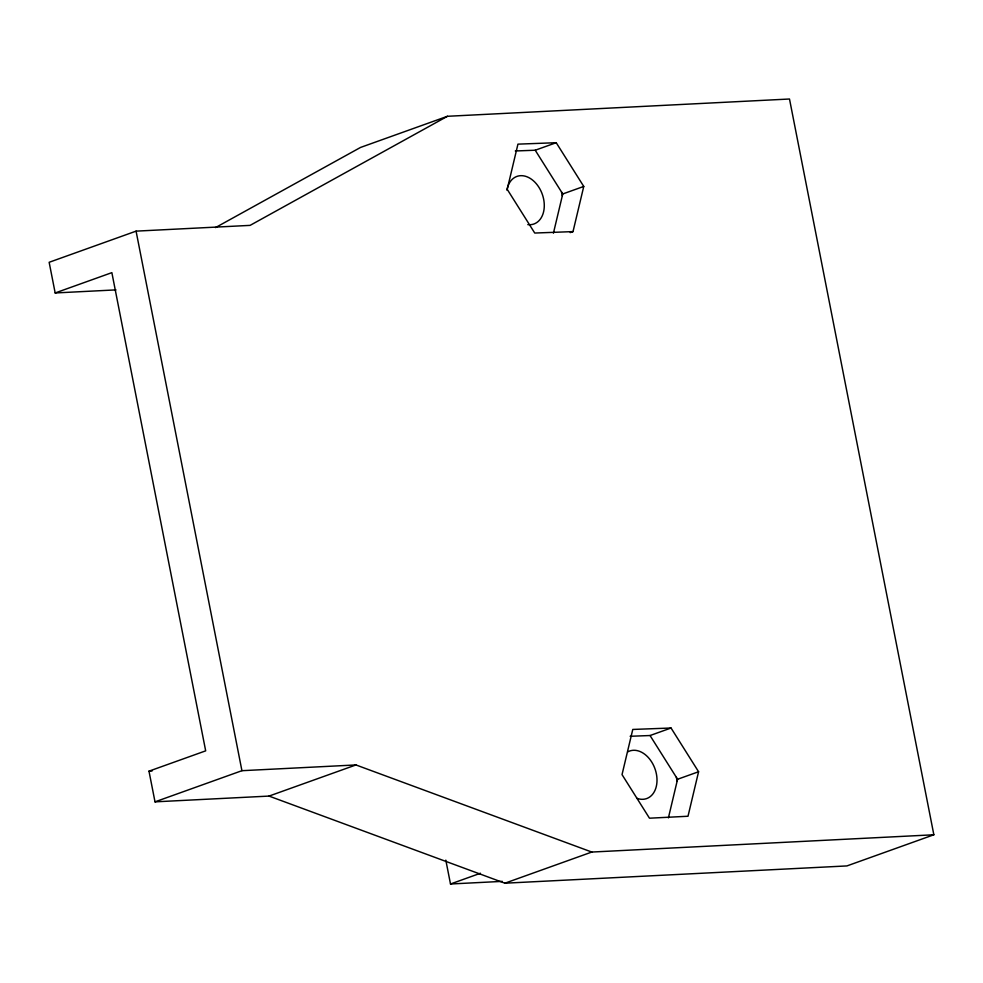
<?xml version="1.0" encoding="UTF-8"?>
<svg xmlns="http://www.w3.org/2000/svg" width="983" height="983" viewBox="0 0 983 983"><rect width="100%" height="100%" fill="white"/><g stroke="black" fill="none" stroke-linecap="round" stroke-linejoin="round"><path stroke-width="1.47" d="M553.429 233.168L562.755 193.958L535.219 150.227L515.313 150.977M573.015 231.607L583.755 186.438L556.218 142.707L517.943 144.145L507.203 189.314L534.74 233.045L573.015 231.607L570.214 232.602M668.403 817.893L677.582 779.261L650.046 735.53L630.14 736.279M698.581 771.741L688.002 816.246L649.48 818.2L622.03 774.616L632.769 729.447L671.045 728.01L698.581 771.741L677.582 779.261M215.535 227.577L360.54 147.438L447.449 116.289L789.496 99.013L933.85 834.776L846.928 865.925L504.893 883.201L269.023 796.083L155.007 801.845L148.986 771.163L205.68 750.852L111.865 272.647L55.171 292.959L49.15 262.289L136.072 231.14L250.087 225.377L447.449 116.289M535.219 150.227L556.218 142.707M562.755 193.958L583.755 186.438M155.007 801.845L241.929 770.697L355.944 764.946L591.803 852.052L933.85 834.776M269.023 796.083L355.944 764.946M650.046 735.53L671.045 728.01M445.815 860.137L450.497 883.987L480.466 873.248M504.893 883.201L591.803 852.052M55.171 292.959L115.982 289.887M148.986 771.163L152.033 771.016M450.497 883.987L502.338 881.37M561.539 192.041L562.301 195.875M676.378 777.344L677.127 781.178M136.072 231.14L241.929 770.697M627.842 751.823A25.263 17.878 70.3 0 1 656.423 774.051A25.263 17.878 70.3 0 1 636.714 798.257M506.933 190.186A25.263 17.878 70.3 0 1 527.134 176.842A25.263 17.878 70.3 0 1 544.287 205.128A25.263 17.878 70.3 0 1 527.81 224.628"/></g></svg>
